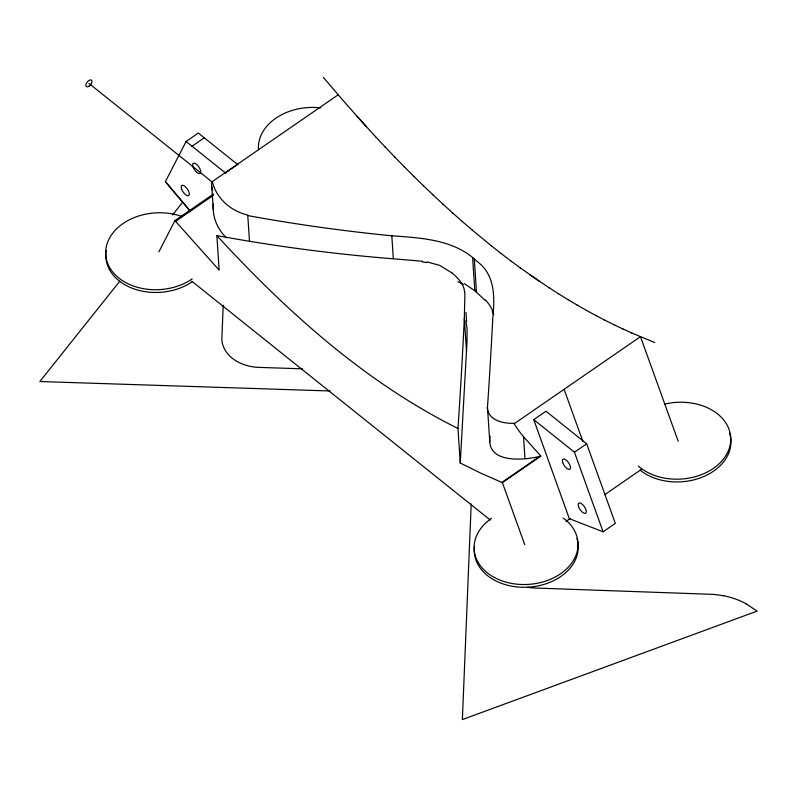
<?xml version="1.0" encoding="UTF-8"?>
<svg xmlns="http://www.w3.org/2000/svg" width="797" height="797" viewBox="0 0 797 797"><rect width="100%" height="100%" fill="white"/><g stroke="black" fill="none" stroke-linecap="round" stroke-linejoin="round"><path stroke-width="1.2" d="M226.438 237.745C217.302 229.197 212.072 216.515 213.367 203.972M223.22 305.181L221.855 338.546A40.966 30.246 -3.8 0 0 257.869 367.357L302.631 368.822M471.206 503.923L462.37 719.591L757.15 611.09L746.669 604.186M524.755 544.67L502.389 482.653L480.491 473.019L460.258 463.037L466.972 342.122L467.102 328.812L465.876 320.872M678.197 441.239L640.479 336.653L514.105 423.795L517.472 428.816A156.252 120.188 -68.8 0 0 523.529 436.706L540.884 456.103C524.446 460.427 485.403 464.153 490.145 436.208M347.542 105.553L338.197 94.793L211.962 181.836L211.683 184.177A155.056 31.153 -40.1 0 0 211.773 186.847L213.257 209.193M158.862 251.912L174.932 220.6L213.556 193.97M238.064 164.859L198.333 133.059L186.109 141.487L165.407 181.606L190.025 210.866L165.377 181.666M119.749 281.241L39.85 381.524L330.197 390.988M172.491 215.031L182.583 202.378M192.037 146.24L204.261 137.811M225.402 172.929L236.609 165.208M174.932 220.6L175.599 221.387L213.526 195.235M533.751 419.65L545.975 411.222L586.672 443.79L615.324 523.39L603.1 531.808L569.327 518.688L533.751 419.65L574.458 452.218L603.1 531.808M501.861 482.434L539.788 456.282M502.389 482.653L540.884 456.103M574.458 452.218L586.672 443.79M565.96 521.417L570.034 518.608M604.654 494.728L641.316 469.443M249.501 241.441L247.787 215.589A1163.74 777.723 6.5 0 0 391.805 235.782C421.404 237.974 454.758 239.469 477.293 261.675C494.937 274.347 494.867 297.211 492.865 316.588A1163.899 62.186 89.6 0 1 487.475 407.277M422.549 261.257L389.494 258.497A1157.284 773.409 6.5 0 1 216.874 235.583M426.993 261.864L439.675 265.391L451.979 272.963M723.596 595.827L721.155 595.399A98.26 72.567 -3.8 0 0 712.807 594.363L533.582 587.967A40.966 30.246 -3.8 0 1 527.484 587.25M654.755 342.561L631.702 332.927M622.836 328.932L631.812 333.007M613.869 324.688L622.945 329.022M604.823 320.175L613.979 324.768M595.688 315.403L604.923 320.264M586.472 310.382L595.787 315.492M577.187 305.092L586.582 310.461M567.843 299.542L577.297 305.181M464.322 283.672L474.813 290.716L484.974 300.2M558.438 293.734L567.952 299.632M548.974 287.667L558.538 293.824M549.083 287.757L529.905 274.756M539.569 281.431L520.302 267.912M510.678 260.808L520.411 268.001M501.014 253.446L510.777 260.898M491.341 245.825L501.124 253.526M186.109 141.487L225.84 173.278M88.905 83.376L211.962 181.836M191.818 281.221L490.275 520.023M491.44 245.904L471.934 229.805M462.22 221.436L472.033 229.895M452.088 273.042C457.867 277.974 463.904 283.881 464.571 291.911M452.507 212.829L462.32 221.516M442.793 204.002L452.606 212.919M433.1 194.956L442.903 204.092M423.426 185.711L433.209 195.046M413.782 176.276L423.536 185.801M404.159 166.643L413.882 176.356M394.575 156.84L404.268 166.732M385.041 146.867L394.684 156.919M375.546 136.735L385.14 146.947M375.656 136.815L356.737 116.023M366.221 126.534L347.432 105.473M175.599 221.387L219.155 270.123L216.864 235.623C286.681 311.547 364.996 382.161 457.966 428.477L460.258 463.037M323.363 77.409L338.307 94.873M492.187 310.81L492.257 310.96A66.838 46.455 -0.4 0 1 493.761 314.725M564.097 389.325L582.956 441.618M211.773 186.837L212.669 190.403M523.529 436.706L524.994 458.614M487.475 407.307L489.776 441.857M474.295 258.985L476.486 292.061M472.611 257.64L474.813 290.716M466.006 312.563L466.584 321.311M466.544 351.587L464.332 318.352L464.87 295.109A86.245 61.06 -0.3 0 0 464.721 291.911M391.805 235.763L393.329 258.676M192.187 278.91A52.024 38.415 -3.8 0 1 123.196 281.092A52.024 38.415 -3.8 0 1 114.858 230.662A52.024 38.415 -3.8 0 1 181.885 216.505M192.376 281.66A52.024 38.415 -3.8 0 1 133.527 288.733A52.024 38.415 -3.8 0 1 106.25 250.607M258.497 149.836A52.024 38.415 -3.8 0 1 320.703 107.904M563.17 518A52.024 38.415 -3.8 0 1 561.855 572.854A52.024 38.415 -3.8 0 1 487.814 573.232A52.024 38.415 -3.8 0 1 491.48 518.379M576.869 538.573A52.024 38.415 -3.8 0 1 529.437 587.09A52.024 38.415 -3.8 0 1 474.554 546.324M664.668 404.129A52.024 38.415 -3.8 0 1 726.466 423.924A52.024 38.415 -3.8 0 1 705.783 472.77A52.024 38.415 -3.8 0 1 638.417 466.115M729.624 433.239A52.024 38.415 -3.8 0 1 702.904 476.885A52.024 38.415 -3.8 0 1 640.2 470.22M723.616 595.757A66.938 49.434 -3.8 0 1 746.689 604.166M247.887 215.11A45.04 39.641 18.1 0 1 212.4 181.786M514.384 423.307A45.05 24.069 -21.2 0 1 487.316 407.347M422.39 261.974A86.245 59.735 0.8 0 1 426.784 262.562M464.332 318.392A1157.473 61.847 89.6 0 1 457.966 428.417M485.522 299.971A66.968 46.425 0.3 0 1 492.616 310.7M457.956 281.68A66.968 45.728 4.1 0 1 463.306 284.509M89.015 86.186A4.095 2.152 -51.3 0 0 91.496 80.208A4.095 2.152 -51.3 0 0 86.196 83.745A4.095 2.152 -51.3 0 0 89.015 86.186M181.537 188.949A6.147 2.6 55.4 0 0 188.6 195.673A6.147 2.6 55.4 0 0 185.621 186.956A6.147 2.6 55.4 0 0 181.537 188.949M192.974 166.792A6.147 2.6 55.4 0 0 200.037 173.507A6.147 2.6 55.4 0 0 197.068 164.8A6.147 2.6 55.4 0 0 192.974 166.792M578.572 506.633A6.147 2.6 55.4 0 0 585.626 513.348A6.147 2.6 55.4 0 0 582.657 504.64A6.147 2.6 55.4 0 0 578.572 506.633M562.732 462.639A6.147 2.6 55.4 0 0 569.795 469.353A6.147 2.6 55.4 0 0 566.826 460.646A6.147 2.6 55.4 0 0 562.732 462.639"/></g></svg>
